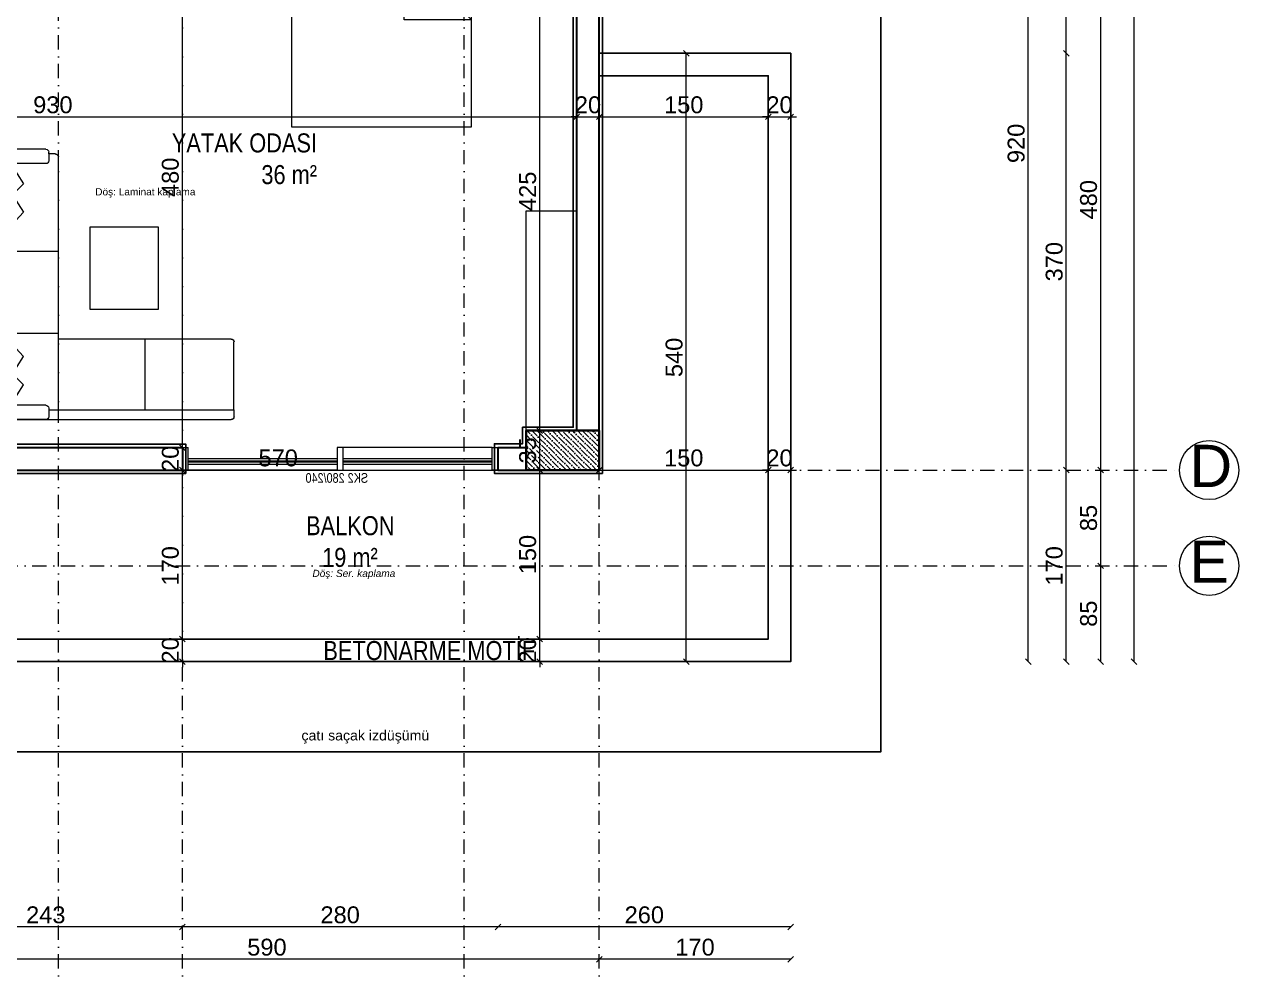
# Model space of a CAD drawing. Header units: millimetres. Extents: x 708 to 46452, y -4963 to 3960.
# Drawn here: x 15792 to 16870, y -4516 to -3677 of the extents above; entities that cross this region are included whole.
import ezdxf

# ---------------------------------------------------------------- set-up
doc = ezdxf.new("R2010")
doc.units = ezdxf.units.MM
doc.linetypes.add('ACAD_ISO10W100', pattern=[18, 12, -3, 0, -3])
doc.linetypes.add('DASHDOT', pattern=[25.4, 12.7, -6.35, 0, -6.35])
for name, color, linetype, lineweight in [('00_DUVAR', 22, 'Continuous', 30), ('00_IC_OLCU', 139, 'Continuous', 20), ('00_KOLON', 2, 'Continuous', 35), ('00_PENCERE', 103, 'Continuous', 13), ('00_TEFRİŞ', 251, 'Continuous', 9), ('AKS', 153, 'ACAD_ISO10W100', 20), ('aks ve noktalılar', 129, 'DASHDOT', 13), ('TP-TEFRİŞ', 9, 'Continuous', 20), ('yYAZI', 221, 'Continuous', 30)]:
    doc.layers.add(name, color=color, linetype=linetype, lineweight=lineweight)
for name, color, linetype in [('00_YAZI', 214, 'Continuous'), ('BETONARME MOTİF', 95, 'Continuous'), ('DUVARTARAMA', 7, 'Continuous'), ('SIVA', 135, 'Continuous')]:
    doc.layers.add(name, color=color, linetype=linetype)
doc.styles.add('ARIAL2', font='arial.ttf', dxfattribs={"width": 0.8})
doc.styles.add('arial_1_18', font='arial.ttf', dxfattribs={"height": 0.2})
doc.styles.add('ARİAL NARROW', font='ARIALN.TTF', dxfattribs={"width": 0.8})
doc.styles.get("Standard").update_dxf_attribs({"font": 'arial.ttf'})
doc.dimstyles.new('ALP_OLCU', dxfattribs={"dimscale": 0, "dimtxt": 15, "dimasz": 5, "dimexe": 0.18, "dimexo": 0.06, "dimgap": 3, "dimtad": 1, "dimdec": 0, "dimrnd": 0.1, "dimzin": 9, "dimdsep": 46, "dimtxsty": 'Standard', "dimblk": 'OBLIQUE', "dimcen": 0, "dimse1": 1, "dimse2": 1, "dimclrd": 256, "dimclre": 256, "dimclrt": 53, "dimadec": 0, "dimazin": 0, "dimtfac": 1, "dimtdec": 0, "dimtix": 1, "dimtmove": 1, "dimatfit": 3, "dimldrblk": 'ARCHTICK', "dimfxl": 0.18, "dimtolj": 1, "dimlwd": -1, "dimarcsym": 0})

# ---------------------------------------------------------------- blocks, each defined once
blk = doc.blocks.new('Yatak Çift Kişilik DWG-flat-8')
at = {"layer": '00_TEFRİŞ'}
for p, q in [((-80, 5.1), (-80, 195.1)), ((-80, 195.1), (80, 195.1)), ((-80, 5.1), (-80, 195.1)), ((80, 195.1), (80, 5.1)), ((80, 195.1), (80, 5.1)), ((20, 40.1), (80, 100.1)), ((20, 100.1), (20, 40.1)), ((80, 100.1), (20, 100.1)), ((-80, 55.1), (20, 55.1)), ((35, 55.1), (65, 55.1)), ((65, 55.1), (65, 15.1)), ((-125, 40.1), (-80, 40.1)), ((-125, 5.1), (-125, 40.1)), ((-80, 40.1), (20, 40.1)), ((-65, 15.1), (-65, 40.1)), ((-10, 40.1), (-10, 15.1)), ((10, 15.1), (10, 40.1)), ((125, 40.1), (80, 40.1)), ((125, 5.1), (125, 40.1)), ((-10, 15.1), (-65, 15.1)), ((65, 15.1), (10, 15.1)), ((-125, 0), (-125, 5.1)), ((125, 0), (-125, 0)), ((80, 5.1), (-80, 5.1)), ((80, 5.1), (125, 5.1)), ((125, 5.1), (125, 0))]:
    blk.add_line(p, q, dxfattribs=at)
blk = doc.blocks.new('L Koltuk Büyük Sehpalı DWG-flat-3')
at = {"layer": '00_TEFRİŞ'}
for p, q in [((-120, 2.5), (-120, 229.9)), ((-120, 0), (-120, 229.9)), ((-111.5, 232.4), (-117.5, 232.4)), ((-111.5, 68), (-111.5, 232.4)), ((-111.5, 232.4), (-51.1, 232.4)), ((-111.5, 68), (-111.5, 232.4)), ((-111.5, 212.4), (-111.5, 228.6)), ((-48.5, 229.9), (-48.5, 76.5)), ((-48.5, 229.9), (-48.5, 76.5)), ((-21.9, 104.5), (-21.9, 165.4)), ((-21.9, 165.4), (50.7, 165.4)), ((-21.9, 104.5), (-21.9, 165.4)), ((50.7, 165.4), (50.7, 104.5)), ((-48.5, 153.2), (-111.5, 153.2)), ((50.7, 104.5), (-21.9, 104.5)), ((-111.5, 76.5), (113.2, 76.5)), ((-43.5, 76.5), (29.2, 76.5)), ((-43.5, 76.5), (-43.5, 8.5)), ((29.2, 76.5), (29.2, 8.5)), ((-120, 65.4), (-120, 2.5)), ((-109.8, 68), (-117.5, 68)), ((-107.3, 65.4), (-107.3, 34)), ((-43.5, 73.9), (-43.5, 8.5)), ((107.3, 65.5), (107.3, 34)), ((115.8, 68), (109.8, 68)), ((115.8, 74), (115.8, 68)), ((115.8, 68), (117.5, 68)), ((120, 65.5), (120, 2.6)), ((-115.8, 28.6), (-89.2, 45.5)), ((-90.6, 28.6), (-64, 45.5)), ((-89.2, 45.5), (-79.4, 35.7)), ((-64, 45.5), (-45.8, 28.6)), ((64, 45.5), (45.8, 28.6)), ((90.6, 28.6), (64, 45.5)), ((89.2, 45.5), (79.4, 35.7)), ((115.8, 28.6), (89.2, 45.5)), ((-88.8, 1.5), (-115.8, 28.6)), ((-111.5, 5.5), (-111.5, 24.3)), ((-63.6, 1.5), (-90.6, 28.6)), ((-45.8, 28.6), (-63.6, 1.5)), ((45.8, 28.6), (63.6, 1.5)), ((63.6, 1.5), (90.6, 28.6)), ((88.8, 1.5), (115.8, 28.6)), ((88.8, 1.5), (115.8, 28.6)), ((-76.2, 14.2), (-88.8, 1.5)), ((-76.2, 14.2), (-88.8, 1.5)), ((76.2, 14.2), (88.8, 1.5)), ((114.5, 19.1), (114.5, 8.5)), ((-120, 0), (117.5, 0)), ((-100.9, 5.5), (-111.5, 5.5)), ((-70.5, 8.5), (-81.8, 8.5)), ((59, 8.5), (-59, 8.5)), ((81.8, 8.5), (70.5, 8.5)), ((114.5, 8.5), (95.7, 8.5))]:
    blk.add_line(p, q, dxfattribs=at)
for centre, radius, start, end in [((-117.5, 229.9), 2.55, 90.0011, 180.0011), ((-51.1, 229.9), 2.55, 0.0011, 90.0011), ((113.2, 74), 2.55, 0.0011, 90.0011), ((-117.5, 65.4), 2.55, 90.0011, 180.0011), ((-109.8, 65.4), 2.55, 0.0011, 90.0011), ((109.8, 65.5), 2.55, 90.0011, 180.0011), ((117.5, 65.5), 2.55, 0.0011, 90.0011), ((87, -21.7), 49.3, 56.0215, 62.9245), ((112, 11.1), 2.55, 270.0011, 0.0011), ((-109, 8), 2.55, 180.0011, 270.0011), ((117.5, 2.6), 2.55, 270.0011, 0.0011)]:
    blk.add_arc(centre, radius, start, end, dxfattribs=at)
for centre, major_axis, ratio, start_param, end_param in [((0, -51.2), (-221.9, 0), 0.326455, -1.807142, -1.33445), ((-141.7, 33), (-34.9, -34.9), 1, 1.763139, 1.883619)]:
    blk.add_ellipse(centre, major_axis=major_axis, ratio=ratio, start_param=start_param, end_param=end_param, dxfattribs=at)
blk = doc.blocks.new('SK2')
at = {"layer": '00_PENCERE', "lineweight": 15}
for p, q in [((199457, 67246.8), (199452, 67246.8)), ((199452, 67246.8), (199452, 67226.8)), ((199457, 67226.8), (199457, 67246.8)), ((199457, 67246.8), (199594.5, 67246.8)), ((199589.5, 67246.8), (199589.5, 67226.8)), ((199594.5, 67246.8), (199594.5, 67226.8)), ((199727, 67226.8), (199727, 67246.8)), ((199732, 67246.8), (199727, 67246.8)), ((199732, 67226.8), (199732, 67246.8)), ((199457, 67236.8), (199589.5, 67236.8)), ((199594.5, 67236.8), (199727, 67236.8)), ((199452, 67226.8), (199457, 67226.8)), ((199457, 67234.8), (199589.5, 67234.8)), ((199457, 67233.8), (199589.5, 67233.8)), ((199457, 67231.8), (199589.5, 67231.8)), ((199594.5, 67226.8), (199589.5, 67226.8)), ((199594.5, 67234.8), (199727, 67234.8)), ((199594.5, 67233.8), (199727, 67233.8)), ((199594.5, 67231.8), (199727, 67231.8)), ((199594.5, 67226.8), (199732, 67226.8))]:
    blk.add_line(p, q, dxfattribs=at)
at = {"layer": '00_PENCERE', "insert": (199567.2, 67215.4), "char_height": 8.594, "width": 97.846, "attachment_point": 7, "style": 'ARIAL2'}
blk.add_mtext('SK2 280/240', dxfattribs=at)
blk = doc.blocks.new('_Oblique')
at = {"color": 0, "linetype": 'ByBlock', "lineweight": -2}
blk.add_line((-0.5, -0.5), (0.5, 0.5), dxfattribs=at)
blk = doc.blocks.new('*D849')
at = {"layer": '00_IC_OLCU', "transparency": 16777216}
blk.add_line((16302.8, -2655.8), (16472.8, -2655.8), dxfattribs=at)
at = {"layer": 'Defpoints', "color": 0, "transparency": 16777216}
for p in [(16302.8, -2655.8), (16472.8, -2655.8), (16472.8, -3702.4)]:
    blk.add_point(p, dxfattribs=at)
at = {"layer": '00_IC_OLCU', "transparency": 16777216, "xscale": 5, "yscale": 5, "zscale": 5, "rotation": 180}
blk.add_blockref('_Oblique', (16302.8, -2655.8), dxfattribs=at)
at = {"layer": '00_IC_OLCU', "transparency": 16777216, "xscale": 5, "yscale": 5, "zscale": 5}
blk.add_blockref('_Oblique', (16472.8, -2655.8), dxfattribs=at)
at = {"layer": '00_IC_OLCU', "color": 53, "transparency": 16777216, "insert": (16387.8, -2645.1), "char_height": 15, "attachment_point": 5}
blk.add_mtext('\\A1;170', dxfattribs=at)
blk = doc.blocks.new('_ArchTick')
at = {"color": 0, "linetype": 'ByBlock', "const_width": 0.15}
blk.add_lwpolyline([(-0.5, -0.5), (0.5, 0.5)], dxfattribs=at)
blk = doc.blocks.new('*D852')
at = {"layer": '00_IC_OLCU', "transparency": 16777216}
blk.add_line((16302.8, -2682.8), (16472.8, -2682.8), dxfattribs=at)
at = {"layer": 'Defpoints', "color": 0, "transparency": 16777216}
for p in [(16472.8, -2682.8), (16302.8, -3067.4), (16472.8, -3702.4)]:
    blk.add_point(p, dxfattribs=at)
at = {"layer": '00_IC_OLCU', "transparency": 16777216, "xscale": 5, "yscale": 5, "zscale": 5, "rotation": 180}
blk.add_blockref('_Oblique', (16302.8, -2682.8), dxfattribs=at)
at = {"layer": '00_IC_OLCU', "transparency": 16777216, "xscale": 5, "yscale": 5, "zscale": 5}
blk.add_blockref('_Oblique', (16472.8, -2682.8), dxfattribs=at)
at = {"layer": '00_IC_OLCU', "color": 53, "transparency": 16777216, "insert": (16387.8, -2672.1), "char_height": 15, "attachment_point": 5}
blk.add_mtext('\\A1;170', dxfattribs=at)
blk = doc.blocks.new('*D857')
at = {"layer": '00_IC_OLCU', "transparency": 16777216}
blk.add_line((15907.8, -2705.3), (16472.8, -2705.3), dxfattribs=at)
at = {"layer": 'Defpoints', "color": 0, "transparency": 16777216}
for p in [(16472.8, -2705.3), (15907.8, -3067.4), (16472.8, -3702.4)]:
    blk.add_point(p, dxfattribs=at)
at = {"layer": '00_IC_OLCU', "transparency": 16777216, "xscale": 5, "yscale": 5, "zscale": 5, "rotation": 180}
blk.add_blockref('_Oblique', (15907.8, -2705.3), dxfattribs=at)
at = {"layer": '00_IC_OLCU', "transparency": 16777216, "xscale": 5, "yscale": 5, "zscale": 5}
blk.add_blockref('_Oblique', (16472.8, -2705.3), dxfattribs=at)
at = {"layer": '00_IC_OLCU', "color": 53, "transparency": 16777216, "insert": (16190.3, -2694.6), "char_height": 15, "attachment_point": 5}
blk.add_mtext('\\A1;565', dxfattribs=at)
blk = doc.blocks.new('*D873')
at = {"layer": '00_IC_OLCU', "transparency": 16777216}
blk.add_line((16472.8, -4571.7), (15332.8, -4571.7), dxfattribs=at)
at = {"layer": 'Defpoints', "color": 0, "transparency": 16777216}
for p in [(15332.8, -4157.4), (16472.8, -4242.4), (15332.8, -4571.7)]:
    blk.add_point(p, dxfattribs=at)
at = {"layer": '00_IC_OLCU', "transparency": 16777216, "xscale": 5, "yscale": 5, "zscale": 5, "rotation": 180}
blk.add_blockref('_Oblique', (15332.8, -4571.7), dxfattribs=at)
at = {"layer": '00_IC_OLCU', "transparency": 16777216, "xscale": 5, "yscale": 5, "zscale": 5}
blk.add_blockref('_Oblique', (16472.8, -4571.7), dxfattribs=at)
at = {"layer": '00_IC_OLCU', "color": 53, "transparency": 16777216, "insert": (15902.8, -4561), "char_height": 15, "attachment_point": 5}
blk.add_mtext('\\A1;1140', dxfattribs=at)
blk = doc.blocks.new('*D833')
at = {"layer": '00_IC_OLCU', "transparency": 16777216}
blk.add_line((16472.8, -4543.2), (16302.8, -4543.2), dxfattribs=at)
at = {"layer": 'Defpoints', "color": 0, "transparency": 16777216}
for p in [(16472.8, -4242.4), (16302.8, -4543.2), (16302.8, -4571.7)]:
    blk.add_point(p, dxfattribs=at)
at = {"layer": '00_IC_OLCU', "transparency": 16777216, "xscale": 5, "yscale": 5, "zscale": 5, "rotation": 180}
blk.add_blockref('_Oblique', (16302.8, -4543.2), dxfattribs=at)
at = {"layer": '00_IC_OLCU', "transparency": 16777216, "xscale": 5, "yscale": 5, "zscale": 5}
blk.add_blockref('_Oblique', (16472.8, -4543.2), dxfattribs=at)
at = {"layer": '00_IC_OLCU', "color": 53, "transparency": 16777216, "insert": (16387.8, -4532.6), "char_height": 15, "attachment_point": 5}
blk.add_mtext('\\A1;170', dxfattribs=at)
blk = doc.blocks.new('*D939')
at = {"layer": '00_IC_OLCU', "transparency": 16777216}
blk.add_line((16472.8, -4506.6), (16302.8, -4506.6), dxfattribs=at)
at = {"layer": 'Defpoints', "color": 0, "transparency": 16777216}
for p in [(16302.8, -4057.4), (16472.8, -4242.4), (16302.8, -4506.6)]:
    blk.add_point(p, dxfattribs=at)
at = {"layer": '00_IC_OLCU', "transparency": 16777216, "xscale": 5, "yscale": 5, "zscale": 5, "rotation": 180}
blk.add_blockref('_Oblique', (16302.8, -4506.6), dxfattribs=at)
at = {"layer": '00_IC_OLCU', "transparency": 16777216, "xscale": 5, "yscale": 5, "zscale": 5}
blk.add_blockref('_Oblique', (16472.8, -4506.6), dxfattribs=at)
at = {"layer": '00_IC_OLCU', "color": 53, "transparency": 16777216, "insert": (16387.8, -4496), "char_height": 15, "attachment_point": 5}
blk.add_mtext('\\A1;170', dxfattribs=at)
blk = doc.blocks.new('*D940')
at = {"layer": '00_IC_OLCU', "transparency": 16777216}
blk.add_line((16302.8, -4506.6), (15712.8, -4506.6), dxfattribs=at)
at = {"layer": 'Defpoints', "color": 0, "transparency": 16777216}
for p in [(16302.8, -4057.4), (15712.8, -4242.4), (15712.8, -4506.6)]:
    blk.add_point(p, dxfattribs=at)
at = {"layer": '00_IC_OLCU', "transparency": 16777216, "xscale": 5, "yscale": 5, "zscale": 5, "rotation": 180}
blk.add_blockref('_Oblique', (15712.8, -4506.6), dxfattribs=at)
at = {"layer": '00_IC_OLCU', "transparency": 16777216, "xscale": 5, "yscale": 5, "zscale": 5}
blk.add_blockref('_Oblique', (16302.8, -4506.6), dxfattribs=at)
at = {"layer": '00_IC_OLCU', "color": 53, "transparency": 16777216, "insert": (16007.8, -4496), "char_height": 15, "attachment_point": 5}
blk.add_mtext('\\A1;590', dxfattribs=at)
blk = doc.blocks.new('*D942')
at = {"layer": '00_IC_OLCU', "transparency": 16777216}
blk.add_line((16472.8, -4478), (16212.8, -4478), dxfattribs=at)
at = {"layer": 'Defpoints', "color": 0, "transparency": 16777216}
for p in [(16212.8, -4062.2), (16472.8, -4242.4), (16212.8, -4478)]:
    blk.add_point(p, dxfattribs=at)
at = {"layer": '00_IC_OLCU', "transparency": 16777216, "xscale": 5, "yscale": 5, "zscale": 5, "rotation": 180}
blk.add_blockref('_Oblique', (16212.8, -4478), dxfattribs=at)
at = {"layer": '00_IC_OLCU', "transparency": 16777216, "xscale": 5, "yscale": 5, "zscale": 5}
blk.add_blockref('_Oblique', (16472.8, -4478), dxfattribs=at)
at = {"layer": '00_IC_OLCU', "color": 53, "transparency": 16777216, "insert": (16342.8, -4467.3), "char_height": 15, "attachment_point": 5}
blk.add_mtext('\\A1;260', dxfattribs=at)
blk = doc.blocks.new('*D943')
at = {"layer": '00_IC_OLCU', "transparency": 16777216}
blk.add_line((16212.8, -4478), (15932.8, -4478), dxfattribs=at)
at = {"layer": 'Defpoints', "color": 0, "transparency": 16777216}
for p in [(16212.8, -4062.2), (15932.8, -4072.4), (15932.8, -4478)]:
    blk.add_point(p, dxfattribs=at)
at = {"layer": '00_IC_OLCU', "transparency": 16777216, "xscale": 5, "yscale": 5, "zscale": 5, "rotation": 180}
blk.add_blockref('_Oblique', (15932.8, -4478), dxfattribs=at)
at = {"layer": '00_IC_OLCU', "transparency": 16777216, "xscale": 5, "yscale": 5, "zscale": 5}
blk.add_blockref('_Oblique', (16212.8, -4478), dxfattribs=at)
at = {"layer": '00_IC_OLCU', "color": 53, "transparency": 16777216, "insert": (16072.8, -4467.3), "char_height": 15, "attachment_point": 5}
blk.add_mtext('\\A1;280', dxfattribs=at)
blk = doc.blocks.new('*D944')
at = {"layer": '00_IC_OLCU', "transparency": 16777216}
blk.add_line((15932.8, -4478), (15690.3, -4478), dxfattribs=at)
at = {"layer": 'Defpoints', "color": 0, "transparency": 16777216}
for p in [(15932.8, -4072.4), (15690.3, -4157.4), (15690.3, -4478)]:
    blk.add_point(p, dxfattribs=at)
at = {"layer": '00_IC_OLCU', "transparency": 16777216, "xscale": 5, "yscale": 5, "zscale": 5, "rotation": 180}
blk.add_blockref('_Oblique', (15690.3, -4478), dxfattribs=at)
at = {"layer": '00_IC_OLCU', "transparency": 16777216, "xscale": 5, "yscale": 5, "zscale": 5}
blk.add_blockref('_Oblique', (15932.8, -4478), dxfattribs=at)
at = {"layer": '00_IC_OLCU', "color": 53, "transparency": 16777216, "insert": (15811.5, -4467.3), "char_height": 15, "attachment_point": 5}
blk.add_mtext('\\A1;243', dxfattribs=at)
blk = doc.blocks.new('*D840')
at = {"layer": '00_IC_OLCU', "transparency": 16777216}
blk.add_line((16777.6, -4242.4), (16777.6, -2897.4), dxfattribs=at)
at = {"layer": 'Defpoints', "color": 0, "transparency": 16777216}
for p in [(15832.8, -2897.4), (16777.6, -2897.4), (16472.8, -4242.4)]:
    blk.add_point(p, dxfattribs=at)
at = {"layer": '00_IC_OLCU', "transparency": 16777216, "xscale": 5, "yscale": 5, "zscale": 5}
for p, rotation in [((16777.6, -2897.4), 90), ((16777.6, -4242.4), 270)]:
    blk.add_blockref('_Oblique', p, dxfattribs=dict(at, rotation=rotation))
at = {"layer": '00_IC_OLCU', "color": 53, "transparency": 16777216, "insert": (16766.9, -3569.9), "char_height": 15, "attachment_point": 5, "rotation": 90}
blk.add_mtext('\\A1;1345', dxfattribs=at)
blk = doc.blocks.new('*D841')
at = {"layer": '00_IC_OLCU', "transparency": 16777216}
blk.add_line((16747.9, -4242.4), (16747.9, -4157.4), dxfattribs=at)
at = {"layer": 'Defpoints', "color": 0, "transparency": 16777216}
for p in [(16747.9, -4157.4), (16777.6, -4157.4), (16472.8, -4242.4)]:
    blk.add_point(p, dxfattribs=at)
at = {"layer": '00_IC_OLCU', "transparency": 16777216, "xscale": 5, "yscale": 5, "zscale": 5}
for p, rotation in [((16747.9, -4157.4), 90), ((16747.9, -4242.4), 270)]:
    blk.add_blockref('_Oblique', p, dxfattribs=dict(at, rotation=rotation))
at = {"layer": '00_IC_OLCU', "color": 53, "transparency": 16777216, "insert": (16737.2, -4199.9), "char_height": 15, "attachment_point": 5, "rotation": 90}
blk.add_mtext('\\A1;85', dxfattribs=at)
blk = doc.blocks.new('*D842')
at = {"layer": '00_IC_OLCU', "transparency": 16777216}
blk.add_line((16747.9, -4157.4), (16747.9, -4072.4), dxfattribs=at)
at = {"layer": 'Defpoints', "color": 0, "transparency": 16777216}
for p in [(16747.9, -4072.4), (16777.6, -4072.4), (16777.6, -4157.4)]:
    blk.add_point(p, dxfattribs=at)
at = {"layer": '00_IC_OLCU', "transparency": 16777216, "xscale": 5, "yscale": 5, "zscale": 5}
for p, rotation in [((16747.9, -4072.4), 90), ((16747.9, -4157.4), 270)]:
    blk.add_blockref('_Oblique', p, dxfattribs=dict(at, rotation=rotation))
at = {"layer": '00_IC_OLCU', "color": 53, "transparency": 16777216, "insert": (16737.2, -4114.9), "char_height": 15, "attachment_point": 5, "rotation": 90}
blk.add_mtext('\\A1;85', dxfattribs=at)
blk = doc.blocks.new('*D947')
at = {"layer": '00_IC_OLCU', "transparency": 16777216}
blk.add_line((16747.9, -4072.4), (16747.9, -3592.4), dxfattribs=at)
at = {"layer": 'Defpoints', "color": 0, "transparency": 16777216}
for p in [(16747.9, -3592.4), (16747.9, -3592.4), (16777.6, -4072.4)]:
    blk.add_point(p, dxfattribs=at)
at = {"layer": '00_IC_OLCU', "transparency": 16777216, "xscale": 5, "yscale": 5, "zscale": 5}
for p, rotation in [((16747.9, -3592.4), 90), ((16747.9, -4072.4), 270)]:
    blk.add_blockref('_Oblique', p, dxfattribs=dict(at, rotation=rotation))
at = {"layer": '00_IC_OLCU', "color": 53, "transparency": 16777216, "insert": (16737.2, -3832.4), "char_height": 15, "attachment_point": 5, "rotation": 90}
blk.add_mtext('\\A1;480', dxfattribs=at)
blk = doc.blocks.new('*D951')
at = {"layer": '00_IC_OLCU', "transparency": 16777216}
blk.add_line((16717.4, -4242.4), (16717.4, -4072.4), dxfattribs=at)
at = {"layer": 'Defpoints', "color": 0, "transparency": 16777216}
for p in [(16302.8, -4072.4), (16717.4, -4072.4), (16472.8, -4242.4)]:
    blk.add_point(p, dxfattribs=at)
at = {"layer": '00_IC_OLCU', "transparency": 16777216, "xscale": 5, "yscale": 5, "zscale": 5}
for p, rotation in [((16717.4, -4072.4), 90), ((16717.4, -4242.4), 270)]:
    blk.add_blockref('_Oblique', p, dxfattribs=dict(at, rotation=rotation))
at = {"layer": '00_IC_OLCU', "color": 53, "transparency": 16777216, "insert": (16706.7, -4157.4), "char_height": 15, "attachment_point": 5, "rotation": 90}
blk.add_mtext('\\A1;170', dxfattribs=at)
blk = doc.blocks.new('*D952')
at = {"layer": '00_IC_OLCU', "transparency": 16777216}
blk.add_line((16717.4, -4072.4), (16717.4, -3702.4), dxfattribs=at)
at = {"layer": 'Defpoints', "color": 0, "transparency": 16777216}
for p in [(16472.8, -3702.4), (16717.4, -3702.4), (16302.8, -4072.4)]:
    blk.add_point(p, dxfattribs=at)
at = {"layer": '00_IC_OLCU', "transparency": 16777216, "xscale": 5, "yscale": 5, "zscale": 5}
for p, rotation in [((16717.4, -3702.4), 90), ((16717.4, -4072.4), 270)]:
    blk.add_blockref('_Oblique', p, dxfattribs=dict(at, rotation=rotation))
at = {"layer": '00_IC_OLCU', "color": 53, "transparency": 16777216, "insert": (16706.7, -3887.4), "char_height": 15, "attachment_point": 5, "rotation": 90}
blk.add_mtext('\\A1;370', dxfattribs=at)
blk = doc.blocks.new('*D953')
at = {"layer": '00_IC_OLCU', "transparency": 16777216}
blk.add_line((16717.4, -3702.4), (16717.4, -3067.4), dxfattribs=at)
at = {"layer": 'Defpoints', "color": 0, "transparency": 16777216}
for p in [(16302.8, -3067.4), (16717.4, -3067.4), (16472.8, -3702.4)]:
    blk.add_point(p, dxfattribs=at)
at = {"layer": '00_IC_OLCU', "transparency": 16777216, "xscale": 5, "yscale": 5, "zscale": 5}
for p, rotation in [((16717.4, -3067.4), 90), ((16717.4, -3702.4), 270)]:
    blk.add_blockref('_Oblique', p, dxfattribs=dict(at, rotation=rotation))
at = {"layer": '00_IC_OLCU', "color": 53, "transparency": 16777216, "insert": (16706.7, -3384.9), "char_height": 15, "attachment_point": 5, "rotation": 90}
blk.add_mtext('\\A1;635', dxfattribs=at)
blk = doc.blocks.new('*D955')
at = {"layer": '00_IC_OLCU', "transparency": 16777216}
blk.add_line((16683.6, -4242.4), (16683.6, -3322.4), dxfattribs=at)
at = {"layer": 'Defpoints', "color": 0, "transparency": 16777216}
for p in [(16302.8, -3322.4), (16683.6, -3322.4), (16472.8, -4242.4)]:
    blk.add_point(p, dxfattribs=at)
at = {"layer": '00_IC_OLCU', "transparency": 16777216, "xscale": 5, "yscale": 5, "zscale": 5}
for p, rotation in [((16683.6, -3322.4), 90), ((16683.6, -4242.4), 270)]:
    blk.add_blockref('_Oblique', p, dxfattribs=dict(at, rotation=rotation))
at = {"layer": '00_IC_OLCU', "color": 53, "transparency": 16777216, "insert": (16672.9, -3782.4), "char_height": 15, "attachment_point": 5, "rotation": 90}
blk.add_mtext('\\A1;920', dxfattribs=at)
blk = doc.blocks.new('*D835')
at = {"layer": '00_IC_OLCU', "transparency": 16777216}
for p, q in [((15932.8, -4222.4), (15932.8, -4217.4)), ((15932.8, -4242.4), (15932.8, -4222.4)), ((15932.8, -4242.4), (15932.8, -4247.4))]:
    blk.add_line(p, q, dxfattribs=at)
at = {"layer": 'Defpoints', "color": 0, "transparency": 16777216}
for p in [(15842.8, -4222.4), (15932.8, -4222.4), (15822.8, -4242.4)]:
    blk.add_point(p, dxfattribs=at)
at = {"layer": '00_IC_OLCU', "transparency": 16777216, "xscale": 5, "yscale": 5, "zscale": 5}
for p, rotation in [((15932.8, -4222.4), 270), ((15932.8, -4242.4), 90)]:
    blk.add_blockref('_Oblique', p, dxfattribs=dict(at, rotation=rotation))
at = {"layer": '00_IC_OLCU', "color": 53, "transparency": 16777216, "insert": (15922.1, -4232.4), "char_height": 15, "attachment_point": 5, "rotation": 90}
blk.add_mtext('\\A1;20', dxfattribs=at)
blk = doc.blocks.new('*D901')
at = {"layer": '00_IC_OLCU', "transparency": 16777216}
blk.add_line((15932.8, -4242.4), (15932.8, -4072.4), dxfattribs=at)
at = {"layer": 'Defpoints', "color": 0, "transparency": 16777216}
for p in [(15932.8, -4072.4), (15932.8, -4072.4), (15822.8, -4242.4)]:
    blk.add_point(p, dxfattribs=at)
at = {"layer": '00_IC_OLCU', "transparency": 16777216, "xscale": 5, "yscale": 5, "zscale": 5}
for p, rotation in [((15932.8, -4072.4), 90), ((15932.8, -4242.4), 270)]:
    blk.add_blockref('_Oblique', p, dxfattribs=dict(at, rotation=rotation))
at = {"layer": '00_IC_OLCU', "color": 53, "transparency": 16777216, "insert": (15922.1, -4157.4), "char_height": 15, "attachment_point": 5, "rotation": 90}
blk.add_mtext('\\A1;170', dxfattribs=at)
blk = doc.blocks.new('*D902')
at = {"layer": '00_IC_OLCU', "transparency": 16777216}
for p, q in [((15932.8, -4052.4), (15932.8, -4047.4)), ((15932.8, -4072.4), (15932.8, -4052.4)), ((15932.8, -4072.4), (15932.8, -4077.4))]:
    blk.add_line(p, q, dxfattribs=at)
at = {"layer": 'Defpoints', "color": 0, "transparency": 16777216}
for p in [(15932.8, -4052.4), (15932.8, -4052.4), (15932.8, -4072.4)]:
    blk.add_point(p, dxfattribs=at)
at = {"layer": '00_IC_OLCU', "transparency": 16777216, "xscale": 5, "yscale": 5, "zscale": 5}
for p, rotation in [((15932.8, -4052.4), 270), ((15932.8, -4072.4), 90)]:
    blk.add_blockref('_Oblique', p, dxfattribs=dict(at, rotation=rotation))
at = {"layer": '00_IC_OLCU', "color": 53, "transparency": 16777216, "insert": (15922.1, -4062.4), "char_height": 15, "attachment_point": 5, "rotation": 90}
blk.add_mtext('\\A1;20', dxfattribs=at)
blk = doc.blocks.new('*D903')
at = {"layer": '00_IC_OLCU', "transparency": 16777216}
blk.add_line((15932.8, -4052.4), (15932.8, -3572.6), dxfattribs=at)
at = {"layer": 'Defpoints', "color": 0, "transparency": 16777216}
for p in [(15932.8, -3572.6), (15986.1, -3572.6), (15932.8, -4052.4)]:
    blk.add_point(p, dxfattribs=at)
at = {"layer": '00_IC_OLCU', "transparency": 16777216, "xscale": 5, "yscale": 5, "zscale": 5}
for p, rotation in [((15932.8, -3572.6), 90), ((15932.8, -4052.4), 270)]:
    blk.add_blockref('_Oblique', p, dxfattribs=dict(at, rotation=rotation))
at = {"layer": '00_IC_OLCU', "color": 53, "transparency": 16777216, "insert": (15922.1, -3812.5), "char_height": 15, "attachment_point": 5, "rotation": 90}
blk.add_mtext('\\A1;480', dxfattribs=at)
blk = doc.blocks.new('*D836')
at = {"layer": '00_IC_OLCU', "transparency": 16777216}
for p, q in [((16250, -4222.4), (16250, -4217.4)), ((16250, -4242.4), (16250, -4222.4)), ((16250, -4242.4), (16250, -4247.4))]:
    blk.add_line(p, q, dxfattribs=at)
at = {"layer": 'Defpoints', "color": 0, "transparency": 16777216}
for p in [(16250, -4222.4), (16250, -4222.4), (16250, -4242.4)]:
    blk.add_point(p, dxfattribs=at)
at = {"layer": '00_IC_OLCU', "transparency": 16777216, "xscale": 5, "yscale": 5, "zscale": 5}
for p, rotation in [((16250, -4222.4), 270), ((16250, -4242.4), 90)]:
    blk.add_blockref('_Oblique', p, dxfattribs=dict(at, rotation=rotation))
at = {"layer": '00_IC_OLCU', "color": 53, "transparency": 16777216, "insert": (16239.3, -4232.4), "char_height": 15, "attachment_point": 5, "rotation": 90}
blk.add_mtext('\\A1;20', dxfattribs=at)
blk = doc.blocks.new('*D909')
at = {"layer": '00_IC_OLCU', "transparency": 16777216}
blk.add_line((16250, -4222.4), (16250, -4072.4), dxfattribs=at)
at = {"layer": 'Defpoints', "color": 0, "transparency": 16777216}
for p in [(16237.8, -4072.4), (16250, -4072.4), (16250, -4222.4)]:
    blk.add_point(p, dxfattribs=at)
at = {"layer": '00_IC_OLCU', "transparency": 16777216, "xscale": 5, "yscale": 5, "zscale": 5}
for p, rotation in [((16250, -4072.4), 90), ((16250, -4222.4), 270)]:
    blk.add_blockref('_Oblique', p, dxfattribs=dict(at, rotation=rotation))
at = {"layer": '00_IC_OLCU', "color": 53, "transparency": 16777216, "insert": (16239.3, -4147.4), "char_height": 15, "attachment_point": 5, "rotation": 90}
blk.add_mtext('\\A1;150', dxfattribs=at)
blk = doc.blocks.new('*D910')
at = {"layer": '00_IC_OLCU', "transparency": 16777216}
blk.add_line((16250, -4072.4), (16250, -4037.4), dxfattribs=at)
at = {"layer": 'Defpoints', "color": 0, "transparency": 16777216}
for p in [(16237.8, -4037.4), (16250, -4037.4), (16237.8, -4072.4)]:
    blk.add_point(p, dxfattribs=at)
at = {"layer": '00_IC_OLCU', "transparency": 16777216, "xscale": 5, "yscale": 5, "zscale": 5}
for p, rotation in [((16250, -4037.4), 90), ((16250, -4072.4), 270)]:
    blk.add_blockref('_Oblique', p, dxfattribs=dict(at, rotation=rotation))
at = {"layer": '00_IC_OLCU', "color": 53, "transparency": 16777216, "insert": (16239.3, -4054.9), "char_height": 15, "attachment_point": 5, "rotation": 90}
blk.add_mtext('\\A1;35', dxfattribs=at)
blk = doc.blocks.new('*D911')
at = {"layer": '00_IC_OLCU', "transparency": 16777216}
blk.add_line((16250, -4037.4), (16250, -3612.4), dxfattribs=at)
at = {"layer": 'Defpoints', "color": 0, "transparency": 16777216}
for p in [(16237.8, -3612.4), (16250, -3612.4), (16237.8, -4037.4)]:
    blk.add_point(p, dxfattribs=at)
at = {"layer": '00_IC_OLCU', "transparency": 16777216, "xscale": 5, "yscale": 5, "zscale": 5}
for p, rotation in [((16250, -3612.4), 90), ((16250, -4037.4), 270)]:
    blk.add_blockref('_Oblique', p, dxfattribs=dict(at, rotation=rotation))
at = {"layer": '00_IC_OLCU', "color": 53, "transparency": 16777216, "insert": (16239.3, -3824.9), "char_height": 15, "attachment_point": 5, "rotation": 90}
blk.add_mtext('\\A1;425', dxfattribs=at)
blk = doc.blocks.new('*D837')
at = {"layer": '00_IC_OLCU', "transparency": 16777216}
blk.add_line((16380, -4242.4), (16380, -3702.4), dxfattribs=at)
at = {"layer": 'Defpoints', "color": 0, "transparency": 16777216}
for p in [(16380, -3702.4), (16472.8, -3702.4), (16472.8, -4242.4)]:
    blk.add_point(p, dxfattribs=at)
at = {"layer": '00_IC_OLCU', "transparency": 16777216, "xscale": 5, "yscale": 5, "zscale": 5}
for p, rotation in [((16380, -3702.4), 90), ((16380, -4242.4), 270)]:
    blk.add_blockref('_Oblique', p, dxfattribs=dict(at, rotation=rotation))
at = {"layer": '00_IC_OLCU', "color": 53, "transparency": 16777216, "insert": (16369.3, -3972.4), "char_height": 15, "attachment_point": 5, "rotation": 90}
blk.add_mtext('\\A1;540', dxfattribs=at)
blk = doc.blocks.new('*D886')
at = {"layer": '00_IC_OLCU', "transparency": 16777216}
blk.add_line((15352.8, -3758.8), (16282.8, -3758.8), dxfattribs=at)
at = {"layer": 'Defpoints', "color": 0, "transparency": 16777216}
for p in [(16282.8, -3758.8), (15352.8, -3782.4), (16282.8, -3842.4)]:
    blk.add_point(p, dxfattribs=at)
at = {"layer": '00_IC_OLCU', "transparency": 16777216, "xscale": 5, "yscale": 5, "zscale": 5, "rotation": 180}
blk.add_blockref('_Oblique', (15352.8, -3758.8), dxfattribs=at)
at = {"layer": '00_IC_OLCU', "transparency": 16777216, "xscale": 5, "yscale": 5, "zscale": 5}
blk.add_blockref('_Oblique', (16282.8, -3758.8), dxfattribs=at)
at = {"layer": '00_IC_OLCU', "color": 53, "transparency": 16777216, "insert": (15817.8, -3748.2), "char_height": 15, "attachment_point": 5}
blk.add_mtext('\\A1;930', dxfattribs=at)
blk = doc.blocks.new('*D887')
at = {"layer": '00_IC_OLCU', "transparency": 16777216}
for p, q in [((16282.8, -3758.8), (16277.8, -3758.8)), ((16282.8, -3758.8), (16302.8, -3758.8)), ((16302.8, -3758.8), (16307.8, -3758.8))]:
    blk.add_line(p, q, dxfattribs=at)
at = {"layer": 'Defpoints', "color": 0, "transparency": 16777216}
for p in [(16302.8, -3722.4), (16302.8, -3758.8), (16282.8, -3842.4)]:
    blk.add_point(p, dxfattribs=at)
at = {"layer": '00_IC_OLCU', "transparency": 16777216, "xscale": 5, "yscale": 5, "zscale": 5}
blk.add_blockref('_Oblique', (16282.8, -3758.8), dxfattribs=at)
at = {"layer": '00_IC_OLCU', "transparency": 16777216, "xscale": 5, "yscale": 5, "zscale": 5, "rotation": 180}
blk.add_blockref('_Oblique', (16302.8, -3758.8), dxfattribs=at)
at = {"layer": '00_IC_OLCU', "color": 53, "transparency": 16777216, "insert": (16292.8, -3748.2), "char_height": 15, "attachment_point": 5}
blk.add_mtext('\\A1;20', dxfattribs=at)
blk = doc.blocks.new('*D888')
at = {"layer": '00_IC_OLCU', "transparency": 16777216}
blk.add_line((16302.8, -3758.8), (16452.8, -3758.8), dxfattribs=at)
at = {"layer": 'Defpoints', "color": 0, "transparency": 16777216}
for p in [(16302.8, -3722.4), (16452.8, -3722.4), (16452.8, -3758.8)]:
    blk.add_point(p, dxfattribs=at)
at = {"layer": '00_IC_OLCU', "transparency": 16777216, "xscale": 5, "yscale": 5, "zscale": 5, "rotation": 180}
blk.add_blockref('_Oblique', (16302.8, -3758.8), dxfattribs=at)
at = {"layer": '00_IC_OLCU', "transparency": 16777216, "xscale": 5, "yscale": 5, "zscale": 5}
blk.add_blockref('_Oblique', (16452.8, -3758.8), dxfattribs=at)
at = {"layer": '00_IC_OLCU', "color": 53, "transparency": 16777216, "insert": (16377.8, -3748.2), "char_height": 15, "attachment_point": 5}
blk.add_mtext('\\A1;150', dxfattribs=at)
blk = doc.blocks.new('*D889')
at = {"layer": '00_IC_OLCU', "transparency": 16777216}
for p, q in [((16452.8, -3758.8), (16447.8, -3758.8)), ((16452.8, -3758.8), (16472.8, -3758.8)), ((16472.8, -3758.8), (16477.8, -3758.8))]:
    blk.add_line(p, q, dxfattribs=at)
at = {"layer": 'Defpoints', "color": 0, "transparency": 16777216}
for p in [(16472.8, -3702.4), (16452.8, -3722.4), (16472.8, -3758.8)]:
    blk.add_point(p, dxfattribs=at)
at = {"layer": '00_IC_OLCU', "transparency": 16777216, "xscale": 5, "yscale": 5, "zscale": 5}
blk.add_blockref('_Oblique', (16452.8, -3758.8), dxfattribs=at)
at = {"layer": '00_IC_OLCU', "transparency": 16777216, "xscale": 5, "yscale": 5, "zscale": 5, "rotation": 180}
blk.add_blockref('_Oblique', (16472.8, -3758.8), dxfattribs=at)
at = {"layer": '00_IC_OLCU', "color": 53, "transparency": 16777216, "insert": (16462.8, -3748.2), "char_height": 15, "attachment_point": 5}
blk.add_mtext('\\A1;20', dxfattribs=at)
blk = doc.blocks.new('*D895')
at = {"layer": '00_IC_OLCU', "transparency": 16777216}
blk.add_line((15732.8, -4072.4), (16302.8, -4072.4), dxfattribs=at)
at = {"layer": 'Defpoints', "color": 0, "transparency": 16777216}
for p in [(15732.8, -4072.4), (16302.8, -4072.4), (16302.8, -4072.4)]:
    blk.add_point(p, dxfattribs=at)
at = {"layer": '00_IC_OLCU', "transparency": 16777216, "xscale": 5, "yscale": 5, "zscale": 5, "rotation": 180}
blk.add_blockref('_Oblique', (15732.8, -4072.4), dxfattribs=at)
at = {"layer": '00_IC_OLCU', "transparency": 16777216, "xscale": 5, "yscale": 5, "zscale": 5}
blk.add_blockref('_Oblique', (16302.8, -4072.4), dxfattribs=at)
at = {"layer": '00_IC_OLCU', "color": 53, "transparency": 16777216, "insert": (16017.8, -4061.7), "char_height": 15, "attachment_point": 5}
blk.add_mtext('\\A1;570', dxfattribs=at)
blk = doc.blocks.new('*D896')
at = {"layer": '00_IC_OLCU', "transparency": 16777216}
blk.add_line((16302.8, -4072.4), (16452.8, -4072.4), dxfattribs=at)
at = {"layer": 'Defpoints', "color": 0, "transparency": 16777216}
for p in [(16302.8, -4072.4), (16452.8, -4072.4), (16452.8, -4222.4)]:
    blk.add_point(p, dxfattribs=at)
at = {"layer": '00_IC_OLCU', "transparency": 16777216, "xscale": 5, "yscale": 5, "zscale": 5, "rotation": 180}
blk.add_blockref('_Oblique', (16302.8, -4072.4), dxfattribs=at)
at = {"layer": '00_IC_OLCU', "transparency": 16777216, "xscale": 5, "yscale": 5, "zscale": 5}
blk.add_blockref('_Oblique', (16452.8, -4072.4), dxfattribs=at)
at = {"layer": '00_IC_OLCU', "color": 53, "transparency": 16777216, "insert": (16377.8, -4061.7), "char_height": 15, "attachment_point": 5}
blk.add_mtext('\\A1;150', dxfattribs=at)
blk = doc.blocks.new('*D897')
at = {"layer": '00_IC_OLCU', "transparency": 16777216}
for p, q in [((16452.8, -4072.4), (16447.8, -4072.4)), ((16452.8, -4072.4), (16472.8, -4072.4)), ((16472.8, -4072.4), (16477.8, -4072.4))]:
    blk.add_line(p, q, dxfattribs=at)
at = {"layer": 'Defpoints', "color": 0, "transparency": 16777216}
for p in [(16472.8, -4072.4), (16452.8, -4222.4), (16472.8, -4242.4)]:
    blk.add_point(p, dxfattribs=at)
at = {"layer": '00_IC_OLCU', "transparency": 16777216, "xscale": 5, "yscale": 5, "zscale": 5}
blk.add_blockref('_Oblique', (16452.8, -4072.4), dxfattribs=at)
at = {"layer": '00_IC_OLCU', "transparency": 16777216, "xscale": 5, "yscale": 5, "zscale": 5, "rotation": 180}
blk.add_blockref('_Oblique', (16472.8, -4072.4), dxfattribs=at)
at = {"layer": '00_IC_OLCU', "color": 53, "transparency": 16777216, "insert": (16462.8, -4061.7), "char_height": 15, "attachment_point": 5}
blk.add_mtext('\\A1;20', dxfattribs=at)

msp = doc.modelspace()

# ---------------------------------------------------------------- hatches: boundary and pattern name
at = {"layer": 'DUVARTARAMA'}
h = msp.add_hatch(dxfattribs=at)
h.set_pattern_fill('ANSI36', color=8, angle=90)
h.set_pattern_definition([(135, (19400.2076, -4621.7643), (-6.173926, 1.683798), [7.9375, -1.5875, 0, -1.5875])])
h.paths.add_polyline_path([(16237.776, -4072.372), (16237.776, -4037.372), (16302.776, -4037.372), (16302.776, -4072.372)])

# ---------------------------------------------------------------- linework, layer by layer
for points in [[(16302.776, -3562.564), (16552.776, -3562.564), (16552.776, -4322.372), (15632.776, -4322.372), (15632.776, -4237.372), (15252.776, -4237.372), (15252.776, -2817.372), (15914.776, -2817.372), (15914.776, -3067.372)], [(15712.776, -4157.372), (15712.776, -4242.372), (16472.776, -4242.372), (16472.776, -3702.372), (16302.776, -3702.372)], [(15732.776, -4157.372), (15732.776, -4222.372), (16452.776, -4222.372), (16452.776, -3722.372), (16302.776, -3722.372)]]:
    msp.add_lwpolyline(points)
at = {"layer": '00_DUVAR'}
for p, q in [((16282.776, -4037.372), (16282.776, -3612.372)), ((15712.776, -4052.372), (15932.776, -4052.372)), ((15887.776, -4052.372), (15887.776, -4052.372)), ((15932.776, -4052.372), (15932.776, -4072.372)), ((16212.776, -4052.372), (16237.776, -4052.372)), ((15732.776, -4072.372), (15932.776, -4072.372))]:
    msp.add_line(p, q, dxfattribs=at)
for points in [[(16212.776, -4072.372), (16302.776, -4072.372), (16302.776, -3322.372)], [(16212.776, -4051.97), (16212.776, -4072.372)]]:
    msp.add_lwpolyline(points, dxfattribs=at)
at = {"layer": '00_KOLON'}
msp.add_lwpolyline([(16237.776, -4072.372), (16237.776, -4037.372), (16302.776, -4037.372), (16302.776, -4072.372), (16237.776, -4072.372)], dxfattribs=at)
at = {"layer": 'AKS', "color": 30, "linetype": 'Continuous', "lineweight": 5}
for centre in [(16844.178, -4072.372), (16844.178, -4157.372)]:
    msp.add_circle(centre, 26.25, dxfattribs=at)
at = {"layer": 'aks ve noktalılar'}
for points in [[(15822.776, -4667.965), (15822.776, -2571.745)], [(15932.776, -4667.965), (15932.776, -2571.745)], [(16182.776, -4667.965), (16182.776, -2571.745)], [(16302.776, -4667.965), (16302.776, -2571.745)], [(14906.995, -4072.372), (16817.928, -4072.372)], [(14906.995, -4157.372), (16817.928, -4157.372)]]:
    msp.add_lwpolyline(points, dxfattribs=at)
at = {"layer": 'SIVA'}
for points in [[(16305.776, -4075.372), (16209.776, -4075.372), (16209.776, -4048.97), (16234.776, -4048.97), (16234.776, -4034.372), (16279.776, -4034.372), (16279.776, -3615.372), (16239.776, -3615.372), (16239.776, -3575.564), (15983.055, -3575.564), (15983.055, -3559.564), (16279.776, -3559.564), (16279.776, -3319.372), (16305.776, -3319.372)], [(15735.776, -4160.372), (15687.276, -4160.372), (15687.276, -4134.372), (15699.776, -4134.372), (15694.776, -3820.372), (15550.776, -3820.372), (15550.776, -3804.372), (15715.776, -3804.372), (15715.776, -4049.372), (15935.776, -4049.372), (15935.776, -4075.372), (15735.776, -4075.372)]]:
    msp.add_lwpolyline(points, close=True, dxfattribs=at)
at = {"layer": 'TP-TEFRİŞ'}
msp.add_lwpolyline([(16282.776, -4037.372), (16237.776, -4037.372), (16237.776, -3842.385), (16282.776, -3842.372)], dxfattribs=at)

# ---------------------------------------------------------------- block references
at = {"layer": '00_DUVAR', "xscale": -1}
msp.add_blockref('SK2', (215664.793, -71299.205), dxfattribs=at)
at = {"layer": 'BETONARME MOTİF', "xscale": -1, "rotation": 270}
msp.add_blockref('L Koltuk Büyük Sehpalı DWG-flat-3', (15746.15, -3907.563), dxfattribs=at)
at = {"layer": 'TP-TEFRİŞ', "xscale": -1, "rotation": 180}
msp.add_blockref('Yatak Çift Kişilik DWG-flat-8', (16109.498, -3572.564), dxfattribs=at)

# ---------------------------------------------------------------- texts
at = {"layer": '00_YAZI', "char_height": 16.875, "width": 303.06029, "style": 'ARİAL NARROW'}
for s, insert, attachment_point in [('{\\W1;YATAK ODASI\\P36 m²}', (16052.27, -3818.774), 9), ('\\pi113.83766;{\\W1;BALKON\\P\\pi128.0191;19 m²}', (15928.752, -4158.592), 7), ('\\pi58.69462;{\\W1;BETONARME MOTİF}', (15999.198, -4241.269), 7)]:
    msp.add_mtext(s, dxfattribs=dict(at, insert=insert, attachment_point=attachment_point))
at = {"layer": 'AKS', "color": 30, "linetype": 'Continuous', "lineweight": 5, "style": 'arial_1_18'}
for s, p in [('D', (16826.736, -4087.472)), ('E', (16826.736, -4172.472))]:
    msp.add_text(s, height=37.5, dxfattribs=at).set_placement(p)
at = {"layer": 'yYAZI'}
msp.add_text('Döş: Laminat kaplama', height=6.4, rotation=360, dxfattribs=at).set_placement((15855.388, -3828.549))
at = {"layer": 'yYAZI', "insert": (16121.732, -4160.877), "char_height": 6.4, "width": 95.25986, "attachment_point": 3}
msp.add_mtext('{\\fArial|b0|i1|c162|p34;Döş: Ser. kaplama}', dxfattribs=at)
at = {"layer": 'yYAZI', "insert": (16151.864, -4315.151), "char_height": 8.96, "width": 154.51184, "attachment_point": 9, "rotation": 0}
msp.add_mtext('çatı saçak izdüşümü', dxfattribs=at)

# ---------------------------------------------------------------- dimensions: what is measured, and where the dimension line sits
at = {"layer": '00_IC_OLCU'}
for base, p1, p2, angle, picture, middle in [((16472.776, -2655.756), (16302.776, -2655.756), (16472.776, -3702.372), 180, '*D849', (16387.776, -2645.097)), ((16472.776, -2682.807), (16302.776, -3067.372), (16472.776, -3702.372), 180, '*D852', (16387.776, -2672.148)), ((16472.776, -2705.288), (15907.776, -3067.372), (16472.776, -3702.372), 180, '*D857', (16190.276, -2694.63)), ((16777.565, -2897.372), (16472.776, -4242.372), (15832.776, -2897.372), 90, '*D840', (16766.901, -3569.872)), ((16717.398, -3067.372), (16472.776, -3702.372), (16302.776, -3067.372), 90, '*D953', (16706.734, -3384.872)), ((16683.575, -3322.372), (16472.776, -4242.372), (16302.776, -3322.372), 90, '*D955', (16672.916, -3782.372)), ((15932.776, -3572.564), (15932.776, -4052.372), (15986.055, -3572.564), 90, '*D903', (15922.118, -3812.468)), ((16747.857, -3592.372), (16777.565, -4072.372), (16747.857, -3592.372), 90, '*D947', (16737.199, -3832.372)), ((16249.975, -3612.372), (16237.776, -4037.372), (16237.776, -3612.372), 90, '*D911', (16239.316, -3824.872)), ((16717.398, -3702.372), (16302.776, -4072.372), (16472.776, -3702.372), 90, '*D952', (16706.734, -3887.372)), ((16379.981, -3702.372), (16472.776, -4242.372), (16472.776, -3702.372), 90, '*D837', (16369.323, -3972.372)), ((16472.776, -3758.831), (16452.776, -3722.372), (16472.776, -3702.372), 180, '*D889', (16462.776, -3748.173)), ((16302.776, -3758.831), (16282.776, -3842.372), (16302.776, -3722.372), 180, '*D887', (16292.776, -3748.173)), ((16452.776, -3758.831), (16302.776, -3722.372), (16452.776, -3722.372), 180, '*D888', (16377.776, -3748.173)), ((16282.776, -3758.831), (15352.776, -3782.372), (16282.776, -3842.372), 180, '*D886', (15817.776, -3748.168)), ((16249.975, -4037.372), (16237.776, -4072.372), (16237.776, -4037.372), 90, '*D910', (16239.311, -4054.872)), ((16302.776, -4072.372), (15732.776, -4072.372), (16302.776, -4072.372), 180, '*D895', (16017.776, -4061.714)), ((15932.776, -4052.372), (15932.776, -4072.372), (15932.776, -4052.372), 90, '*D902', (15922.118, -4062.372)), ((16452.776, -4072.372), (16302.776, -4072.372), (16452.776, -4222.372), 180, '*D896', (16377.776, -4061.714)), ((16472.776, -4072.372), (16452.776, -4222.372), (16472.776, -4242.372), 180, '*D897', (16462.776, -4061.714)), ((15712.776, -4506.643), (16302.776, -4057.372), (15712.776, -4242.372), 180, '*D940', (16007.776, -4495.984)), ((15932.776, -4477.963), (16212.776, -4062.171), (15932.776, -4072.372), 180, '*D943', (16072.776, -4467.305)), ((16212.776, -4477.963), (16472.776, -4242.372), (16212.776, -4062.171), 180, '*D942', (16342.776, -4467.305)), ((16302.776, -4506.643), (16472.776, -4242.372), (16302.776, -4057.372), 180, '*D939', (16387.776, -4495.984)), ((15690.276248123, -4477.963128973), (15932.776248123, -4072.372267865), (15690.276248123, -4157.372267865), 180, '*D944', (15811.526248123, -4467.299418195)), ((15932.776, -4072.372), (15822.776, -4242.372), (15932.776, -4072.372), 90, '*D901', (15922.118, -4157.372)), ((16249.975, -4072.372), (16249.975, -4222.372), (16237.776, -4072.372), 90, '*D909', (16239.316, -4147.372)), ((16717.398, -4072.372), (16472.776, -4242.372), (16302.776, -4072.372), 90, '*D951', (16706.74, -4157.372)), ((16747.857, -4072.372), (16777.565, -4157.372), (16777.565, -4072.372), 90, '*D842', (16737.199, -4114.872)), ((15332.776, -4571.685), (16472.776, -4242.372), (15332.776, -4157.372), 180, '*D873', (15902.776, -4561.026)), ((16747.857, -4157.372), (16472.776, -4242.372), (16777.565, -4157.372), 90, '*D841', (16737.199, -4199.872)), ((15932.776, -4222.372), (15822.776, -4242.372), (15842.776, -4222.372), 90, '*D835', (15922.118, -4232.372)), ((16249.975, -4222.372), (16249.975, -4242.372), (16249.975, -4222.372), 90, '*D836', (16239.316, -4232.372)), ((16302.776, -4543.227), (16472.776, -4242.372), (16302.776, -4571.685), 180, '*D833', (16387.776, -4532.569))]:
    dim = msp.add_linear_dim(base=base, p1=p1, p2=p2, angle=angle, dimstyle='ALP_OLCU', override={"dimscale": 1}, dxfattribs=at)
    dim.commit()
    dim.dimension.update_dxf_attribs({"geometry": picture, "text_midpoint": middle})

doc.saveas('drawing.dxf')
